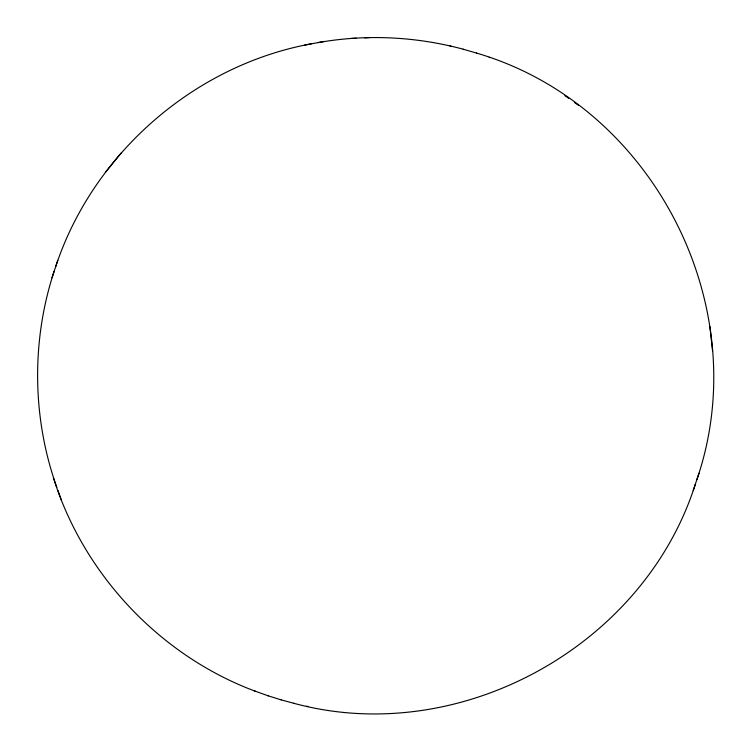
<?xml version="1.0" encoding="UTF-8"?>
<svg xmlns="http://www.w3.org/2000/svg" width="751" height="751" viewBox="0 0 751 751"><rect width="100%" height="100%" fill="white"/><g stroke="black" fill="none" stroke-linecap="round" stroke-linejoin="round"><path stroke-width="1.13" d="M54.175 271.167C31.223 340.907 32.143 418.288 56.841 487.427M696.825 479.776C756.445 306.389 653.051 104.558 476.387 53.039M55.602 266.934C92.72 153.88 194.265 65.187 311.365 43.821M293.819 703.293C458.795 748.184 643.795 646.799 695.379 484.076M51.988 277.786L57.789 260.325M693.211 490.619L698.993 473.224M120.977 153.148L105.384 172.373M318.152 42.591C366.31 34.011 416.326 36.536 463.527 49.294M304.681 45.06L324.329 41.455M351.055 38.451L356.246 38.235M364.742 37.832L369.361 37.634M306.596 706.193L307.863 706.503M449.84 45.886L450.807 46.14M281.071 699.857L294.476 703.471M463.17 49.2L476.65 53.124M267.628 695.642L281.109 699.866M489.164 57.329L490.037 57.62M53.405 477.758C83.661 574.327 159.578 655.182 254.345 690.873L255.528 691.277M254.345 690.873L268.201 695.82M564.902 95.668L568.742 98.372M574.374 102.436L578.617 105.422M57.968 490.544L61.31 499.941M712.539 350.736L709.883 326.507"/></g></svg>
